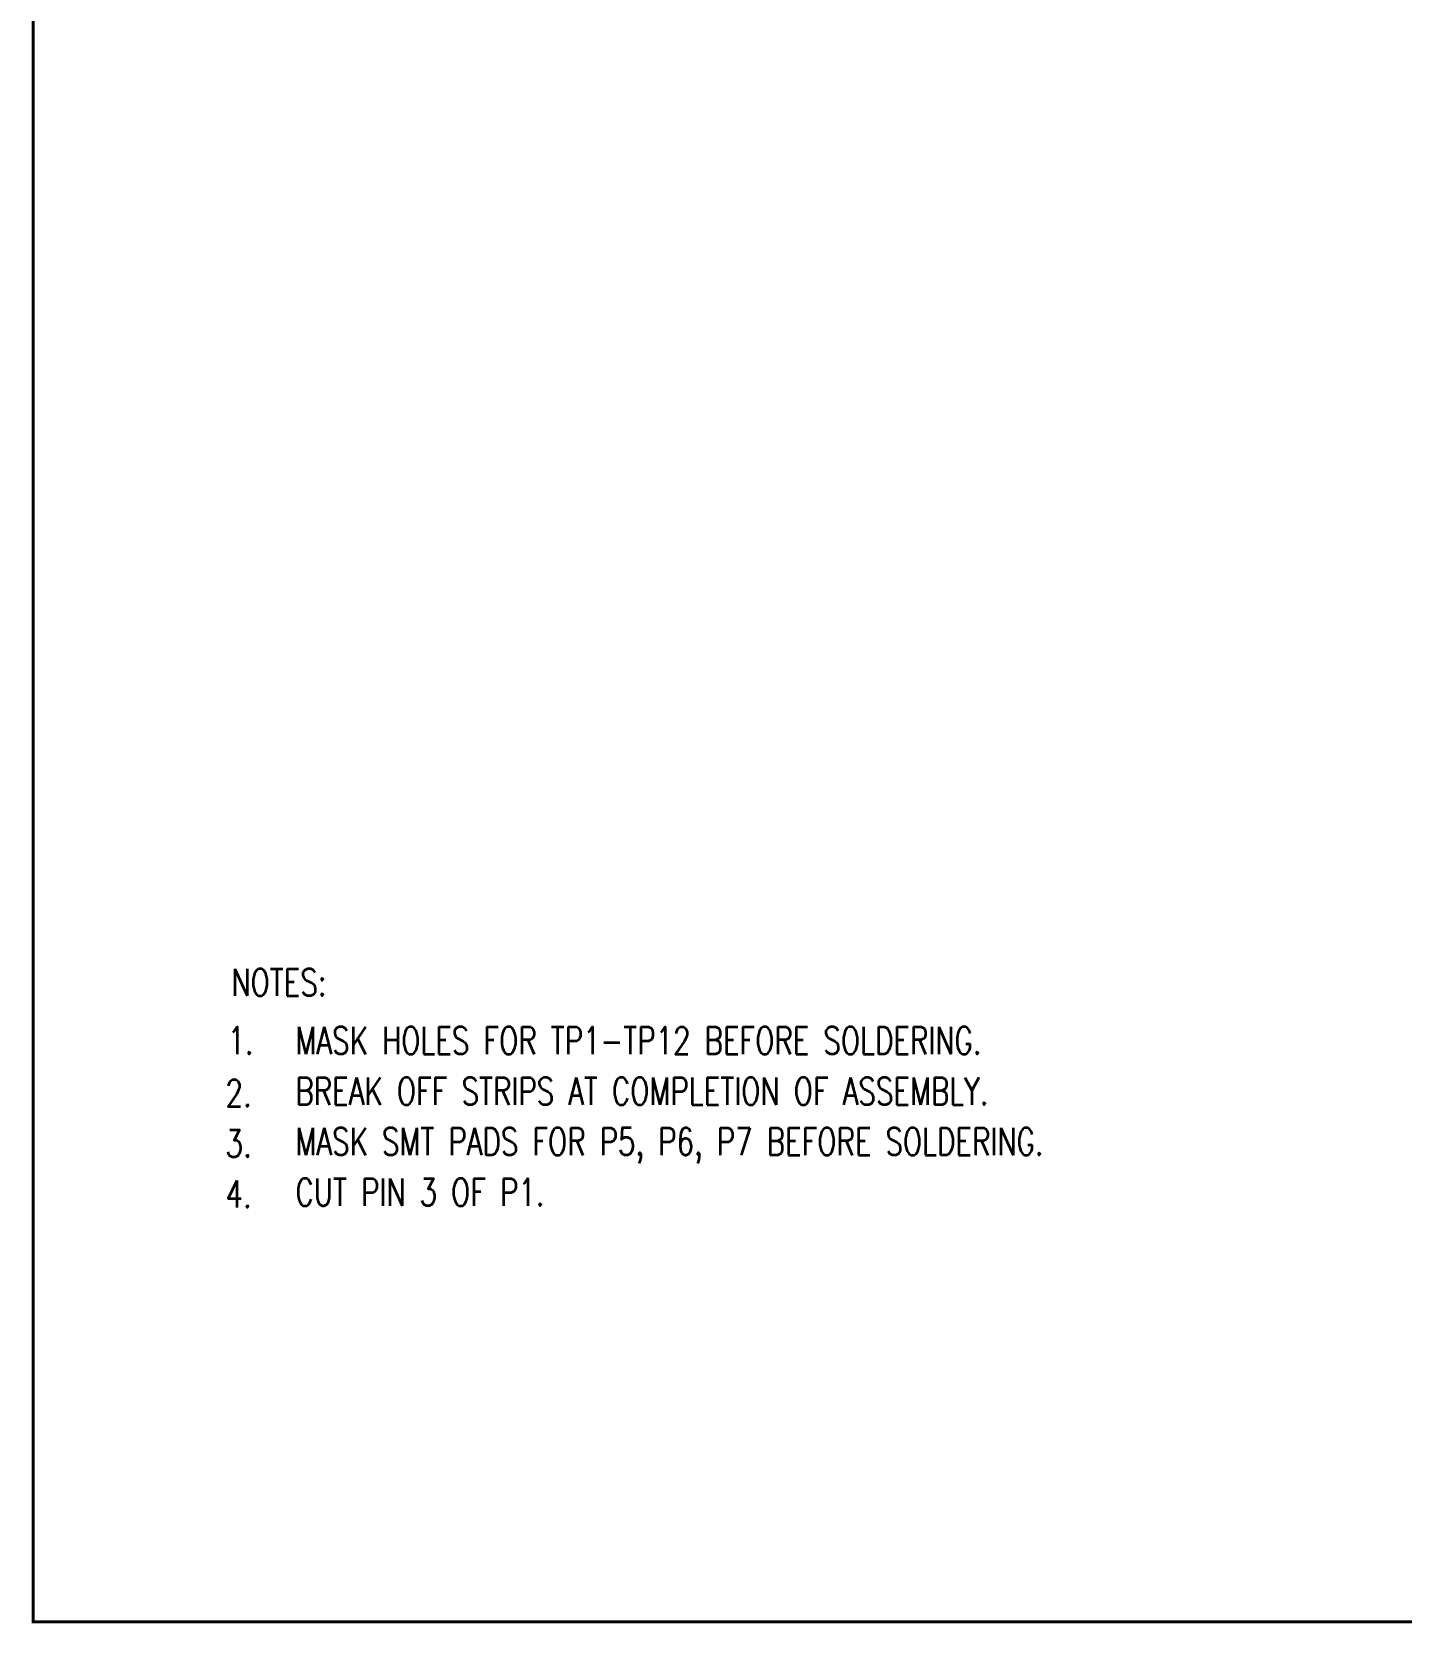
# Model space of a CAD drawing. Extents: x -3908 to 11948, y -2965 to 7442.
# Drawn here: x -3908 to -384, y -2965 to 1132 of the extents above; entities that cross this region are included whole.
import ezdxf

# ---------------------------------------------------------------- set-up
doc = ezdxf.new("R2010")
doc.units = 0
doc.header["$MEASUREMENT"] = 0
doc.layers.get('0').update_dxf_attribs({"linetype": 'CONTINUOUS'})
doc.layers.add('2D_LINE_00', color=7, linetype='CONTINUOUS')
doc.layers.add('TEXT_27', color=7, linetype='CONTINUOUS')
doc.styles.add('W7', font='simplex', dxfattribs={"width": 0.75})

# ---------------------------------------------------------------- blocks, each defined once
blk = doc.blocks.new('SMOOTH_7')
at = {"const_width": 3.5}
blk.add_lwpolyline([(-1.75, 0, 1), (1.75, 0, 1)], format="xyb", close=True, dxfattribs=at)
blk = doc.blocks.new('DRAWING_64')
at = {"layer": '2D_LINE_00', "const_width": 7}
blk.add_lwpolyline([(355, -6.25), (16205, -6.25), (16205, -10406.25), (355, -10406.25)], close=True, dxfattribs=at)
at = {"layer": '2D_LINE_00'}
blk.add_blockref('SMOOTH_7', (355, -10406.25), dxfattribs=at)

msp = doc.modelspace()

# ---------------------------------------------------------------- block references
msp.add_blockref('DRAWING_64', (-4260, 7445))

# ---------------------------------------------------------------- texts
at = {"layer": 'TEXT_27', "style": 'W7', "width": 0.75}
for s, p in [('NOTES:', (-3395, -1350)), ('1.', (-3405, -1500)), ('MASK HOLES FOR TP1-TP12 BEFORE SOLDERING.', (-3230, -1500)), ('2.', (-3410, -1635)), ('BREAK OFF STRIPS AT COMPLETION OF ASSEMBLY.', (-3230, -1630)), ('3.', (-3410, -1765)), ('MASK SMT PADS FOR P5, P6, P7 BEFORE SOLDERING.', (-3230, -1760)), ('4.', (-3410, -1895)), ('CUT PIN 3 OF P1.', (-3230, -1890))]:
    msp.add_text(s, height=70, dxfattribs=at).set_placement(p)

doc.saveas('drawing.dxf')
